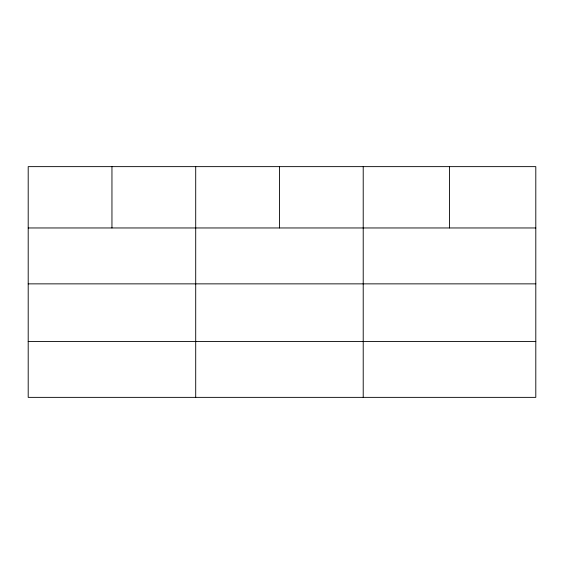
<?xml version="1.0" encoding="UTF-8"?>
<svg xmlns="http://www.w3.org/2000/svg" width="564" height="564" viewBox="0 0 564 564"><rect width="100%" height="100%" fill="white"/><g stroke="black" fill="none" stroke-linecap="round" stroke-linejoin="round"><path stroke-width="0.85" d="M535.8 283.861L535.8 166.634L28.2 166.634L28.2 397.366L535.8 397.366L535.8 283.861L28.2 283.861M28.2 227.962L535.8 227.962M28.2 341.46L535.8 341.46M449.508 166.634L449.508 227.962M363.216 166.634L363.216 397.366M279.462 166.634L279.462 227.962M195.708 166.634L195.708 397.366M111.954 166.634L111.954 227.962"/></g></svg>
